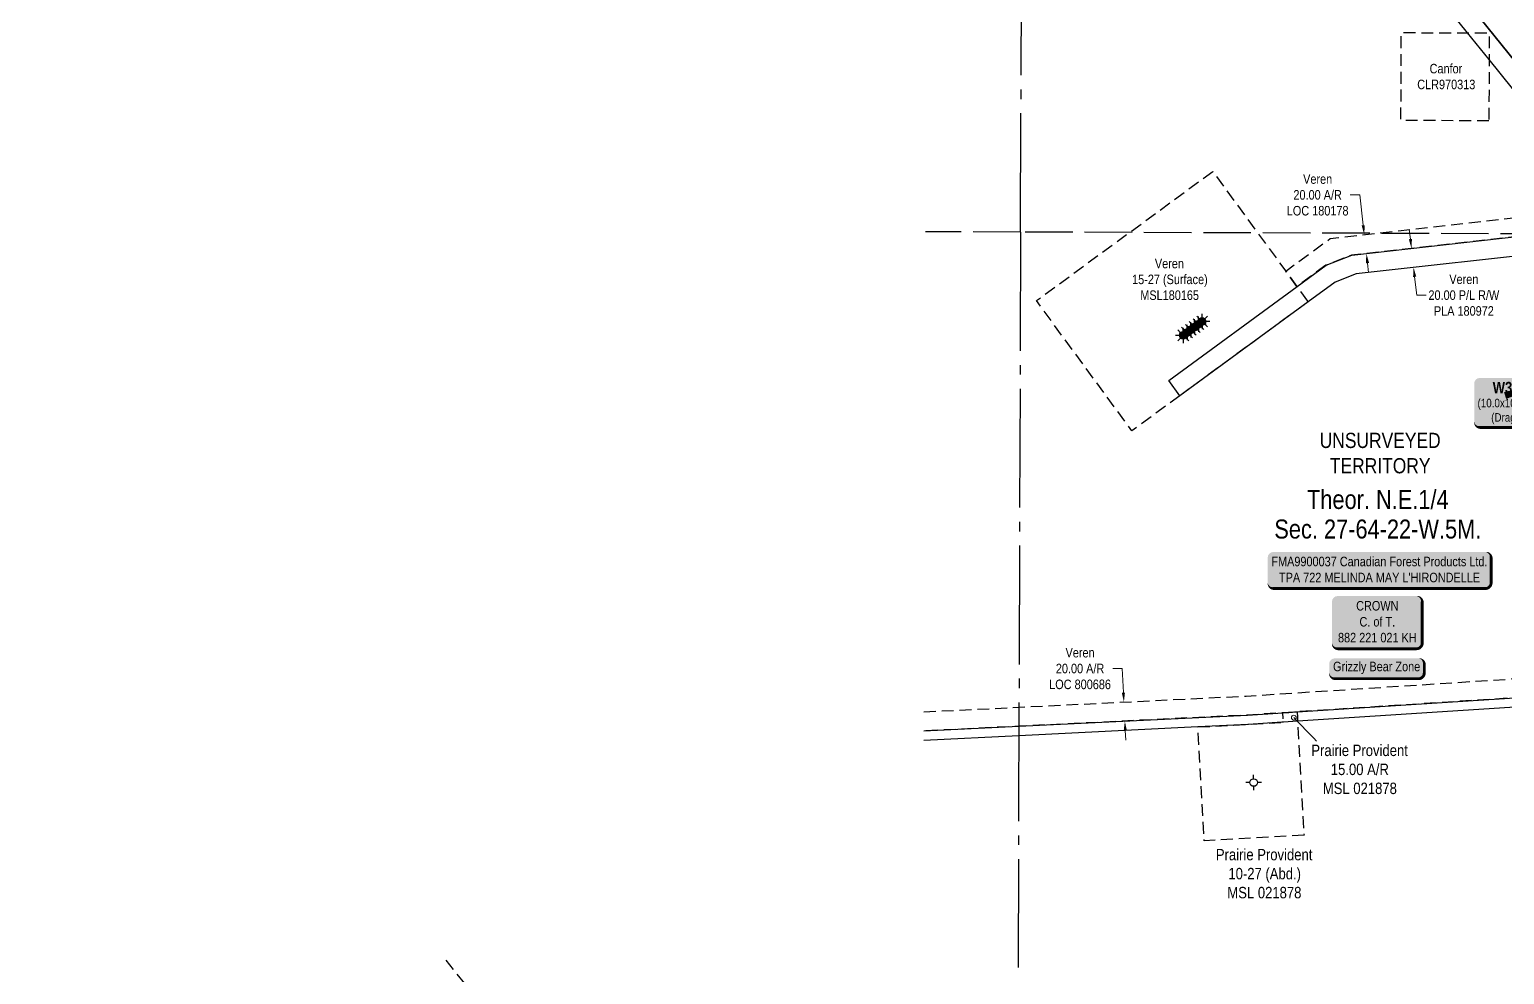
# Model space of a CAD drawing. Extents: x 481557 to 490744, y 6043801 to 6052728.
# Drawn here: x 483443 to 484994, y 6046672 to 6047667 of the extents above; entities that cross this region are included whole.
import ezdxf

# ---------------------------------------------------------------- set-up
doc = ezdxf.new("R2010")
doc.units = 0
doc.header["$LTSCALE"] = 5
doc.header["$PDSIZE"] = 5
for name, pattern in [('foc-ACCESSROAD', [3.75, 2.5, -1.25]), ('foc-QUARTERLINE', [33, 25, -3, 2, -3]), ('foc-UNSURVEYED', [12.5, 10, -2.5])]:
    doc.linetypes.add(name, pattern=pattern)
doc.layers.get('Defpoints').update_dxf_attribs({"color": 9})
for name, color, linetype in [('AS-OWNER', 7, 'Continuous'), ('AS-SURFACE IMPACT', 7, 'Continuous'), ('C-AR', 13, 'foc-ACCESSROAD'), ('C-RW', 13, 'Continuous'), ('C-SYMBOL', 7, 'Continuous'), ('C-WS', 13, 'foc-ACCESSROAD'), ('C-WS-S', 13, 'Continuous'), ('F-RW', 190, 'Continuous'), ('F-WS', 190, 'foc-ACCESSROAD'), ('F-WS-S', 190, 'Continuous'), ('L-QSEC', 8, 'foc-QUARTERLINE'), ('L-UNS-T', 3, 'Continuous'), ('L-USEC', 7, 'foc-UNSURVEYED'), ('P-TEMP-BLOCKS', 250, 'Continuous'), ('P-TEMP-H', 41, 'Continuous')]:
    doc.layers.add(name, color=color, linetype=linetype)
for name, color, linetype, lineweight in [('C-AR-T', 13, 'Continuous', 9), ('F-RW-T', 190, 'Continuous', 9), ('F-WS-T', 190, 'Continuous', 9)]:
    doc.layers.add(name, color=color, linetype=linetype, lineweight=lineweight)
doc.styles.add('175L', font='ARIALN.TTF', dxfattribs={"height": 20})
doc.styles.add('80', font='ARIALN.TTF', dxfattribs={"height": 10})
doc.styles.add('80CG', font='ARIALN.TTF', dxfattribs={"height": 10})
doc.styles.add('80L', font='ARIALN.TTF', dxfattribs={"height": 10})
doc.styles.add('BOLD', font='ARIALNB.TTF')
doc.dimstyles.new('Compass 5 000', dxfattribs={"dimscale": 5, "dimtxt": 9, "dimasz": 2, "dimexe": 0.2, "dimexo": 0.0625, "dimgap": 0.5, "dimtad": 0, "dimtih": 1, "dimtoh": 1, "dimzin": 0, "dimdsep": 46, "dimtxsty": '80CG', "dimcen": 0.1, "dimse1": 1, "dimse2": 1, "dimclrd": 256, "dimclrt": 256, "dimaunit": 1, "dimadec": 4, "dimazin": 0, "dimtfac": 0.06, "dimtofl": 0, "dimtmove": 0, "dimatfit": 1, "dimfxl": 0.2, "dimtolj": 1, "dimtzin": 0, "dimlwd": -1, "dimarcsym": 0})

# ---------------------------------------------------------------- blocks, each defined once
blk = doc.blocks.new('*U75')
h = blk.add_hatch(color=255)
edge = h.paths.add_edge_path()
edge.add_line((-111.5, -20), (111.5, -20))
edge.add_arc((111.5, -14), 6, 270, 360)
edge.add_line((117.5, -14), (117.5, 12.5))
edge.add_arc((111.5, 12.5), 6, 0, 90)
edge.add_line((111.5, 18.5), (-111.5, 18.5))
edge.add_arc((-111.5, 12.5), 6, 90, 180)
edge.add_line((-117.5, 12.5), (-117.5, -14))
edge.add_arc((-111.5, -14), 6, 180, 270)
at = {"color": 44, "flags": 128}
blk.add_lwpolyline([(-111.5, -20, 3, 3, 0), (111.5, -20, 3, 3, 0.414214), (117.5, -14, 3, 3, 0), (117.5, 12.5, 3, 0, 0.414214), (111.5, 18.5, 0, 0, 0), (-111.5, 18.5, 0, 0, 0.414214), (-117.5, 12.5, 0, 0, 0), (-117.5, -14, 0, 3, 0.414214)], format="xyseb", close=True, dxfattribs=at)
at = {"color": 44, "style": '80'}
blk.add_attdef('ENTER_TEXT_001', (-36, -5), '', height=10, dxfattribs=at)
blk = doc.blocks.new('*D20')
at = {"layer": 'C-AR-T', "transparency": 16777216}
for p, q in [((484842.2, 6047492.9), (484832.2, 6047492.9)), ((484845.8, 6047461), (484842.2, 6047492.9)), ((484850.3, 6047421.2), (484851.4, 6047411.3))]:
    blk.add_line(p, q, dxfattribs=at)
for points in [[(484847.5, 6047461.1), (484844.2, 6047460.8), (484846.9, 6047451)], [(484852, 6047421.4), (484848.6, 6047421), (484849.2, 6047431.2)]]:
    blk.add_solid(points, dxfattribs=at)
at = {"layer": 'Defpoints', "color": 0, "transparency": 16777216}
for p in [(484957.7, 6047463.5), (484846.9, 6047451), (484960, 6047443.7)]:
    blk.add_point(p, dxfattribs=at)
at = {"layer": 'C-AR-T', "transparency": 16777216, "insert": (484797.9, 6047492.9), "char_height": 10, "attachment_point": 5, "style": '80CG'}
blk.add_mtext('\\A1;Veren\\P20.00 A/R\\PLOC 180178', dxfattribs=at)
blk = doc.blocks.new('*D22')
at = {"layer": 'C-AR-T', "transparency": 16777216}
for p, q in [((484592.3, 6046994.4), (484582.3, 6046994.4)), ((484593.6, 6046969.1), (484592.3, 6046994.4)), ((484595.5, 6046929.2), (484596, 6046919.2))]:
    blk.add_line(p, q, dxfattribs=at)
for points in [[(484595.2, 6046969.2), (484591.9, 6046969.1), (484594.1, 6046959.2)], [(484597.2, 6046929.3), (484593.9, 6046929.1), (484595.1, 6046939.2)]]:
    blk.add_solid(points, dxfattribs=at)
at = {"layer": 'Defpoints', "color": 0, "transparency": 16777216}
for p in [(484594.1, 6046959.2), (484596.7, 6046959.3), (484597.7, 6046939.3)]:
    blk.add_point(p, dxfattribs=at)
at = {"layer": 'C-AR-T', "transparency": 16777216, "insert": (484548, 6046994.4), "char_height": 10, "attachment_point": 5, "style": '80CG'}
blk.add_mtext('\\A1;Veren\\P20.00 A/R\\PLOC 800686', dxfattribs=at)
blk = doc.blocks.new('*U38')
h = blk.add_hatch(color=255)
edge = h.paths.add_edge_path()
edge.add_line((-41.5, -28.5), (41.5, -28.5))
edge.add_arc((41.5, -22.5), 6, 270, 360)
edge.add_line((47.5, -22.5), (47.5, 21))
edge.add_arc((41.5, 21), 6, 0, 90)
edge.add_line((41.5, 27), (-41.5, 27))
edge.add_arc((-41.5, 21), 6, 90, 180)
edge.add_line((-47.5, 21), (-47.5, -22.5))
edge.add_arc((-41.5, -22.5), 6, 180, 270)
at = {"color": 14, "flags": 128}
blk.add_lwpolyline([(-41.5, -28.5, 3, 3, 0), (41.5, -28.5, 3, 3, 0.414214), (47.5, -22.5, 3, 3, 0), (47.5, 21, 3, 0, 0.414214), (41.5, 27, 0, 0, 0), (-41.5, 27, 0, 0, 0.414214), (-47.5, 21, 0, 0, 0), (-47.5, -22.5, 0, 3, 0.414214)], format="xyseb", close=True, dxfattribs=at)
at = {"color": 14, "style": '80'}
blk.add_attdef('ENTER_TEXT_001', (-26.8, -4.9), '', height=10, dxfattribs=at)
blk = doc.blocks.new('*D60')
at = {"layer": 'C-AR-T', "transparency": 16777216}
for p, q in [((484895.5, 6047446.5), (484894.3, 6047456.4)), ((484899.9, 6047406.7), (484902.1, 6047387.4)), ((484902.1, 6047387.4), (484912.1, 6047387.4))]:
    blk.add_line(p, q, dxfattribs=at)
for points in [[(484897.1, 6047446.6), (484893.8, 6047446.3), (484896.6, 6047436.5)], [(484901.6, 6047406.9), (484898.3, 6047406.5), (484898.8, 6047416.7)]]:
    blk.add_solid(points, dxfattribs=at)
at = {"layer": 'Defpoints', "color": 0, "transparency": 16777216}
for p in [(484902.3, 6047437.2), (484898.8, 6047416.7), (484904.5, 6047417.3)]:
    blk.add_point(p, dxfattribs=at)
at = {"layer": 'C-AR-T', "transparency": 16777216, "insert": (484951.7, 6047387.4), "char_height": 10, "attachment_point": 5, "style": '80CG'}
blk.add_mtext('\\A1;Veren\\P20.00 P/L R/W\\PPLA 180972', dxfattribs=at)
blk = doc.blocks.new('GAS')
h = blk.add_hatch(color=255)
h.dxf.hatch_style = 1
edge = h.paths.add_edge_path()
edge.add_arc((0, 0), 0.9, 0, 360)
for p, q in [((-0.81, 0), (-1.62, 0)), ((-0.57, 0.57), (-1.14, 1.14)), ((0, 0.81), (0, 1.62)), ((0.57, 0.57), (1.14, 1.14)), ((1.62, 0), (0.81, 0)), ((-0.57, -0.57), (-1.14, -1.14)), ((0, -0.81), (0, -1.62)), ((1.14, -1.14), (0.57, -0.57))]:
    blk.add_line(p, q)
blk.add_circle((0, 0), 0.8)
blk = doc.blocks.new('Gabd.15d85efd0b')
for p, q in [((-0.81, 0), (-1.62, 0)), ((0, 0.81), (0, 1.62)), ((1.62, 0), (0.81, 0)), ((0, -0.81), (0, -1.62))]:
    blk.add_line(p, q)
blk.add_circle((0, 0), 0.8)
blk = doc.blocks.new('*D91')
at = {"layer": 'Defpoints', "color": 0, "transparency": 16777216}
for p in [(483481.8, 6047023), (483442.9, 6046991.7), (484261.4, 6046056.9)]:
    blk.add_point(p, dxfattribs=at)
at = {"layer": 'F-RW-T', "transparency": 16777216}
for p, q in [((484269.1, 6046063.2), (484381.8, 6046154.1)), ((484381.8, 6046154.1), (484391.8, 6046154.1)), ((484214.7, 6046019.3), (484206.9, 6046013))]:
    blk.add_line(p, q, dxfattribs=at)
for points in [[(484268.1, 6046064.5), (484270.2, 6046061.9), (484261.4, 6046056.9)], [(484213.7, 6046020.6), (484215.7, 6046018), (484222.5, 6046025.5)]]:
    blk.add_solid(points, dxfattribs=at)
at = {"layer": 'F-RW-T', "transparency": 16777216, "insert": (484430.9, 6046154.1), "char_height": 10, "attachment_point": 5, "style": '80CG'}
blk.add_mtext('\\A1;CNRL\\P10.00 P/L R/W\\PPlan 802 2994\\PPLA 800345', dxfattribs=at)
blk = doc.blocks.new('*U175')
h = blk.add_hatch(color=255)
edge = h.paths.add_edge_path()
edge.add_line((-44, -11.5), (44, -11.5))
edge.add_arc((44, -5.5), 6, 270, 360)
edge.add_line((50, -5.5), (50, 4))
edge.add_arc((44, 4), 6, 0, 90)
edge.add_line((44, 10), (-44, 10))
edge.add_arc((-44, 4), 6, 90, 180)
edge.add_line((-50, 4), (-50, -5.5))
edge.add_arc((-44, -5.5), 6, 180, 270)
at = {"color": 131, "flags": 128}
blk.add_lwpolyline([(-44, -11.5, 3, 3, 0), (44, -11.5, 3, 3, 0.414214), (50, -5.5, 3, 3, 0), (50, 4, 3, 0, 0.414214), (44, 10, 0, 0, 0), (-44, 10, 0, 0, 0.414214), (-50, 4, 0, 0, 0), (-50, -5.5, 0, 3, 0.414214)], format="xyseb", close=True, dxfattribs=at)
at = {"color": 131, "style": '80'}
blk.add_attdef('ENTER_TEXT_001', (-36, -5), '', height=10, dxfattribs=at)
blk = doc.blocks.new('*U185')
h = blk.add_hatch(color=191)
edge = h.paths.add_edge_path()
edge.add_line((-26.5, -33.7), (26.5, -33.7))
edge.add_arc((26.5, -27.7), 6, 270, 360)
edge.add_line((32.5, -27.7), (32.5, 12.5))
edge.add_arc((26.5, 12.5), 6, 0, 90)
edge.add_line((26.5, 18.5), (-26.5, 18.5))
edge.add_arc((-26.5, 12.5), 6, 90, 180)
edge.add_line((-32.5, 12.5), (-32.5, -27.7))
edge.add_arc((-26.5, -27.7), 6, 180, 270)
at = {"color": 250, "flags": 128}
blk.add_lwpolyline([(-26.5, -33.7, 3, 3, 0), (26.5, -33.7, 3, 3, 0.414214), (32.5, -27.7, 3, 3, 0), (32.5, 12.5, 3, 0, 0.414214), (26.5, 18.5, 0, 0, 0), (-26.5, 18.5, 0, 0, 0.414214), (-32.5, 12.5, 0, 0, 0), (-32.5, -27.7, 0, 3, 0.414214)], format="xyseb", close=True, dxfattribs=at)
at = {"flags": 128}
blk.add_lwpolyline([(51.3, 14.8, 0, 7.5, 0), (0, 0, 0, 0, 0)], format="xyseb", dxfattribs=at)
at = {"color": 250}
for tag, p, height, style in [('TEMP_AREA_W1_001', (-9.2, 2.2), 12, 'BOLD'), ('ENTER_TEXT_001', (-30.7, -12.5), 9, '80')]:
    blk.add_attdef(tag, p, '', height=height, dxfattribs=dict(at, style=style))

msp = doc.modelspace()

# ---------------------------------------------------------------- linework, layer by layer
at = {"layer": 'C-AR', "flags": 128}
for points in [[(484383.764, 6046948.84), (484483.734, 6046953.746), (484722.857, 6046965.48), (485288.812, 6047002.033), (485318.978, 6047003.981), (485461.019, 6047013.096), (485479.192, 6047014.329), (485503.809, 6047015.918), (485526.133, 6047017.36), (485538.34, 6047018.149), (485393.362, 6047197.808), (485319.88, 6047288.874), (485289.839, 6047326.104), (485188.828, 6047451.277), (485175.347, 6047467.983), (485160.469, 6047486.417), (484564.638, 6048224.803), (484538.413, 6048257.685), (484488.312, 6048319.796), (484293.806, 6048560.923), (484124.589, 6048626.449), (483805.539, 6049064.587), (483830.323, 6049064.504), (484137.333, 6048642.696), (484306.009, 6048577.634), (484563.886, 6048257.586), (484580.205, 6048237.364), (485289.939, 6047357.825), (485319.981, 6047320.581), (485562.7, 6047019.67), (485592.782, 6047021.665), (485633.013, 6047024.264), (485652.719, 6047025.537), (485792.328, 6047033.482), (486113.878, 6047051.796), (486213.843, 6047057.488)], [(486213.784, 6047037.662), (486113.819, 6047031.941), (485653.936, 6047005.571), (485553.714, 6046999.097), (485541.507, 6046998.309), (485519.161, 6046996.865), (485494.751, 6046995.289), (485476.319, 6046994.093), (485318.915, 6046983.932), (485288.749, 6046981.984), (484776.221, 6046948.88), (484761.25, 6046947.914), (484723.992, 6046945.509), (484483.668, 6046933.715), (484383.698, 6046928.809)], [(483880.753, 6046687.452), (484429.581, 6046007.042), (484579.991, 6046017.019), (484584.515, 6046017.311)]]:
    msp.add_lwpolyline(points, dxfattribs=at)
msp.add_lwpolyline([(484806.576, 6047418.867), (484776.141, 6047396.573), (484764.328, 6047412.697), (484811.146, 6047446.993), (484859.641, 6047452.459), (485048.475, 6047473.777), (485068.338, 6047476.02), (485127.174, 6047482.663), (485148.701, 6047485.093), (485160.469, 6047486.418), (485175.347, 6047467.983), (485163.581, 6047466.656), (485142.056, 6047464.226), (485070.58, 6047456.158), (485050.717, 6047453.915), (485032.332, 6047451.836), (484833.568, 6047429.408), (484806.576, 6047418.867)], close=True, dxfattribs=at)
at = {"layer": 'C-RW', "flags": 128}
for points in [[(484501.978, 6048257.818), (485058.254, 6047568.205), (485068.338, 6047476.019), (485070.58, 6047456.157), (485071.083, 6047451.697), (485071.083, 6047451.697), (485073.177, 6047435.996), (485133.827, 6047442.869), (485289.597, 6047249.694), (485319.638, 6047212.439), (485458.901, 6047039.735), (485447.232, 6047030.323), (485443.342, 6047027.185), (485125.076, 6047421.738), (485055.555, 6047413.891), (485053.313, 6047433.754), (485050.958, 6047451.769), (485050.717, 6047453.915), (485048.475, 6047473.776), (485039.043, 6047560.183), (484978.251, 6047635.36), (484955.533, 6047663.509), (484488.054, 6048243.242)], [(485053.313, 6047433.754), (484838.552, 6047409.869), (484816.427, 6047401.229), (484788.094, 6047380.484), (484653.037, 6047281.559), (484641.226, 6047297.686), (484776.289, 6047396.606), (484806.724, 6047418.9), (484833.716, 6047429.441), (485032.482, 6047451.869)]]:
    msp.add_lwpolyline(points, dxfattribs=at)
at = {"layer": 'C-WS', "flags": 128}
msp.add_lwpolyline([(484652.888, 6047281.526), (484602.498, 6047244.612), (484502.087, 6047381.68), (484600.008, 6047453.409), (484687.532, 6047517.53), (484734.862, 6047452.914), (484764.328, 6047412.697), (484776.141, 6047396.573), (484787.944, 6047380.457), (484652.888, 6047281.526)], close=True, dxfattribs=at)
at = {"layer": 'F-RW', "flags": 128}
for points in [[(486445.186, 6045848.788), (486111.665, 6046262.286), (485802.83, 6046645.059), (485568.288, 6046935.958), (485555.83, 6046951.328), (485546.476, 6046963), (485526.812, 6046987.379), (485521.75, 6046993.579), (485519.161, 6046996.865), (485506.352, 6047012.652), (485503.754, 6047015.873), (485319.738, 6047244.108), (485289.697, 6047281.251), (485152.439, 6047451.417), (485142.055, 6047464.225), (485127.174, 6047482.662), (485058.254, 6047568.205), (484501.979, 6048257.818)], [(484383.698, 6046928.809), (484483.668, 6046933.715), (484723.992, 6046945.509), (484761.25, 6046947.914), (484776.221, 6046948.88), (485288.749, 6046981.984), (485318.915, 6046983.932), (485519.161, 6046996.865), (485521.75, 6046993.579), (485526.812, 6046987.379), (485318.883, 6046973.916), (485288.717, 6046971.968), (484776.784, 6046938.902), (484761.814, 6046937.936), (484760.342, 6046937.841), (484725.009, 6046935.56), (484724.61, 6046935.535), (484709.911, 6046934.814), (484671.938, 6046932.951), (484483.634, 6046923.709), (484383.665, 6046918.803)]]:
    msp.add_lwpolyline(points, dxfattribs=at)
at = {"layer": 'F-WS', "flags": 128}
for points in [[(484978.047, 6047570.915), (484885.535, 6047571.244), (484885.828, 6047663.757), (484978.34, 6047663.428), (484978.047, 6047570.915)], [(484783.552, 6046819.078), (484678.704, 6046813.156), (484671.938, 6046932.951), (484709.911, 6046934.814), (484724.61, 6046935.535), (484725.009, 6046935.56), (484760.342, 6046937.841), (484761.814, 6046937.936), (484761.597, 6046941.778), (484761.25, 6046947.914), (484776.221, 6046948.88), (484776.561, 6046942.864), (484776.784, 6046938.902), (484783.552, 6046819.078)]]:
    msp.add_lwpolyline(points, close=True, dxfattribs=at)
at = {"layer": 'L-QSEC'}
for q in [(484488.103, 6048257.868), (484482.823, 6046679.795)]:
    msp.add_line((484485.4, 6047453.838), q, dxfattribs=at)
at = {"layer": 'L-USEC'}
for p, q in [((484485.4, 6047453.838), (484385.437, 6047454.201)), ((485290.234, 6047450.917), (484485.4, 6047453.838))]:
    msp.add_line(p, q, dxfattribs=at)

# ---------------------------------------------------------------- block references
at = {"layer": 'AS-OWNER'}
ref = msp.add_blockref('*U38', (484860.456, 6047043.755), dxfattribs=dict(at, xscale=0.999478940000002, yscale=0.999478940000002, zscale=0.999478940000002))
ref.add_attrib('ENTER_TEXT_001', 'CROWN', (484838.408, 6047055.521), dxfattribs={"layer": '0', "color": 14, "height": 9.9948, "style": '80'})
ref.add_attrib('ENTER_TEXT_002', 'C. of T.', (484841.902, 6047038.686), dxfattribs={"layer": '0', "color": 14, "height": 9.9948, "style": '80'})
ref.add_attrib('ENTER_TEXT_003', '882 221 021 KH', (484819.325, 6047021.987), dxfattribs={"layer": '0', "color": 14, "height": 9.99479, "style": '80'})
at = {"layer": 'AS-SURFACE IMPACT'}
ref = msp.add_blockref('*U75', (484862.892, 6047098.677), dxfattribs=at)
ref.add_attrib('ENTER_TEXT_001', 'FMA9900037 Canadian Forest Products Ltd.', (484749.226, 6047102.096), dxfattribs={"layer": '0', "color": 44, "height": 10, "style": '80'})
ref.add_attrib('ENTER_TEXT_002', "TPA 722 MELINDA MAY L'HIRONDELLE", (484757.241, 6047085.252), dxfattribs={"layer": '0', "color": 44, "height": 10, "style": '80'})
at = {"layer": 'C-WS-S', "color": 6, "xscale": 4.997356950000007, "yscale": 4.997356950000007, "zscale": 4.997356950000007}
for p in [(484656.594, 6047345.081), (484660.547, 6047348.072), (484664.5, 6047350.951), (484668.519, 6047353.942), (484672.536, 6047356.822), (484676.425, 6047359.702)]:
    msp.add_blockref('GAS', p, dxfattribs=at)
at = {"layer": 'F-WS-S', "color": 6, "xscale": 5.000000000000017, "yscale": 5.000000000000017, "zscale": 5.000000000000017}
msp.add_blockref('Gabd.15d85efd0b', (484730.584, 6046874.485), dxfattribs=at)
at = {"layer": 'P-TEMP-BLOCKS'}
ref = msp.add_blockref('*U185', (484995.045, 6047281.856), dxfattribs=dict(at, xscale=0.9994680000000036, yscale=0.9994680000000036, zscale=0.9994680000000036))
ref.add_attrib('TEMP_AREA_W1_001', 'W31', (484982.016, 6047284.201), dxfattribs={"layer": '0', "color": 250, "height": 11.9936, "style": 'BOLD'})
ref.add_attrib('ENTER_TEXT_001', '(10.0x100.0)', (484966.117, 6047269.392), dxfattribs={"layer": '0', "color": 250, "height": 8.99521, "style": '80'})
ref.add_attrib('ENTER_TEXT_002', '(Drag)', (484980.454, 6047254.247), dxfattribs={"layer": '0', "color": 250, "height": 8.9952, "style": '80'})
at = {"layer": 'P-TEMP-H'}
ref = msp.add_blockref('*U175', (484860.047, 6046995.225), dxfattribs=at)
ref.add_attrib('ENTER_TEXT_001', 'Grizzly Bear Zone', (484814.137, 6046991.606), dxfattribs={"layer": '0', "color": 131, "height": 10, "style": '80'})

# ---------------------------------------------------------------- texts
at = {"layer": 'C-AR-T', "insert": (484601.999, 6047425.707), "char_height": 9.99468, "attachment_point": 1, "style": '80L'}
msp.add_mtext_dynamic_manual_height_columns('\\pi24.694;Veren\\P\\pi0.72637;15-27 (Surface)\\P\\pi9.3302;MSL180165', width=79.07853, gutter_width=50.053, heights=[0], dxfattribs=at)
at = {"layer": 'C-SYMBOL', "color": 3, "insert": (484861.207, 6047182.399), "char_height": 20, "width": 215.98445, "attachment_point": 2, "line_spacing_factor": 0.933498, "style": '175L'}
msp.add_mtext('Theor. N.E.1/4 \\PSec. 27-64-22-W.5M.', dxfattribs=at)
at = {"layer": 'F-WS-T', "attachment_point": 1, "style": '80L'}
for s, insert, char_height, width in [('\\pi13.341;Canfor\\P\\pi0.32268;CLR970313', (484902.332, 6047630.857), 9.99479, 60.65501), ('\\pi0.58765;Prairie Provident\\P\\pi21.077;15.00 A/R\\P\\pi12.663;MSL 021878', (484790.667, 6046914.336), 11.99362, 101.59934), ('\\pi0.58765;Prairie Provident\\P\\pi13.768;10-27 (Abd.)\\P\\pi12.663;MSL 021878', (484690.25, 6046804.604), 11.99362, 101.59934)]:
    msp.add_mtext(s, dxfattribs=dict(at, insert=insert, char_height=char_height, width=width))
at = {"layer": 'L-UNS-T', "color": 3, "insert": (484863.685, 6047221.112), "char_height": 16, "attachment_point": 5, "style": '80L'}
msp.add_mtext_dynamic_manual_height_columns('UNSURVEYED TERRITORY', width=126.5475, gutter_width=47.55, heights=[0], dxfattribs=at)

# ---------------------------------------------------------------- dimensions: what is measured, and where the dimension line sits
at = {"layer": 'C-AR-T'}
for base, p1, p2, angle, text, picture, middle in [((484846.94, 6047451.025), (484959.99, 6047443.673), (484957.748, 6047463.535), 96.441188, 'Veren\\P20.00 A/R\\PLOC 180178', '*D20', (484797.902, 6047492.869)), ((484898.817, 6047416.656), (484902.268, 6047437.16), (484904.509, 6047417.298), 276.440043, 'Veren\\P20.00 P/L R/W\\PPLA 180972', '*D60', (484951.655, 6047387.429)), ((484594.073, 6046959.161), (484597.721, 6046939.312), (484596.74, 6046959.291), 92.809437, 'Veren\\P20.00 A/R\\PLOC 800686', '*D22', (484548.041, 6046994.425))]:
    dim = msp.add_linear_dim(base=base, p1=p1, p2=p2, angle=angle, text=text, dimstyle='Compass 5 000', dxfattribs=at)
    dim.commit()
    dim.dimension.update_dxf_attribs({"geometry": picture, "text_midpoint": middle, "dimtype": 161})
at = {"layer": 'F-RW-T', "color": 6}
dim = msp.add_linear_dim(base=(484261.354, 6046056.912), p1=(483442.917, 6046991.66), p2=(483481.79, 6047023.027), angle=38.900245, text='CNRL\\P10.00 P/L R/W\\PPlan 802 2994\\PPLA 800345', dimstyle='Compass 5 000', dxfattribs=at)
dim.commit()
dim.dimension.update_dxf_attribs({"geometry": '*D91', "text_midpoint": (484430.878, 6046154.094), "dimtype": 161})

# ---------------------------------------------------------------- leaders
at = {"layer": 'F-WS-T', "path_type": 1}
msp.add_leader([(484772.852, 6046942.759), (484796.699, 6046918.022)], dimstyle='Compass 5 000', override={"dimasz": 1, "dimgap": 0.5, "dimtad": 0, "dimldrblk": 'DotBlank'}, dxfattribs=at)

doc.saveas('drawing.dxf')
